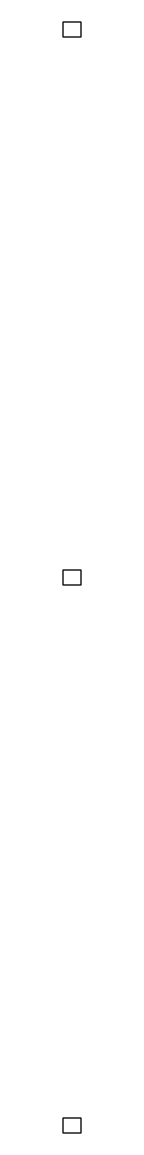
# Model space of a CAD drawing. Header units: metres. Extents: x 2 to 323, y -2 to 254.
# Drawn here: x 185.05 to 185.55, y 52.36 to 82.76 of the extents above; entities that cross this region are included whole.
import ezdxf

# ---------------------------------------------------------------- set-up
doc = ezdxf.new("R2010")
doc.units = ezdxf.units.M
doc.layers.add('REFERENCIA', color=7, linetype='Continuous')

msp = doc.modelspace()

# ---------------------------------------------------------------- linework, layer by layer
at = {"layer": 'REFERENCIA'}
for points in [[(185.046, 82.361), (185.546, 82.361), (185.546, 82.761), (185.046, 82.761), (185.046, 82.361)], [(185.046, 82.361), (185.546, 82.361), (185.546, 82.761), (185.046, 82.761), (185.046, 82.361)], [(185.046, 82.361), (185.546, 82.361), (185.546, 82.761), (185.046, 82.761), (185.046, 82.361)], [(185.046, 82.361), (185.546, 82.361), (185.546, 82.761), (185.046, 82.761), (185.046, 82.361)], [(185.046, 67.361), (185.546, 67.361), (185.546, 67.761), (185.046, 67.761), (185.046, 67.361)], [(185.046, 67.361), (185.546, 67.361), (185.546, 67.761), (185.046, 67.761), (185.046, 67.361)], [(185.046, 67.361), (185.546, 67.361), (185.546, 67.761), (185.046, 67.761), (185.046, 67.361)], [(185.046, 67.361), (185.546, 67.361), (185.546, 67.761), (185.046, 67.761), (185.046, 67.361)], [(185.046, 52.361), (185.546, 52.361), (185.546, 52.761), (185.046, 52.761), (185.046, 52.361)], [(185.046, 52.361), (185.546, 52.361), (185.546, 52.761), (185.046, 52.761), (185.046, 52.361)], [(185.046, 52.361), (185.546, 52.361), (185.546, 52.761), (185.046, 52.761), (185.046, 52.361)], [(185.046, 52.361), (185.546, 52.361), (185.546, 52.761), (185.046, 52.761), (185.046, 52.361)]]:
    msp.add_lwpolyline(points, close=True, dxfattribs=at)

doc.saveas('drawing.dxf')
